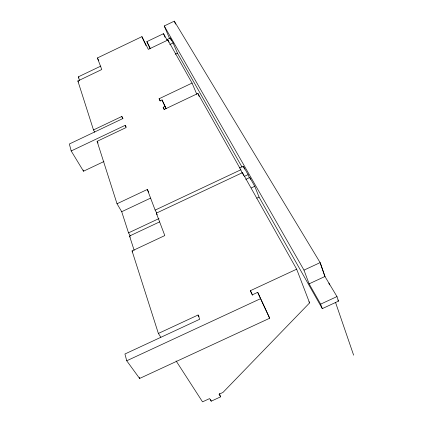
<?xml version="1.0" encoding="UTF-8"?>
<svg xmlns="http://www.w3.org/2000/svg" width="423" height="423" viewBox="0 0 423 423"><rect width="100%" height="100%" fill="white"/><g stroke="black" fill="none" stroke-linecap="round" stroke-linejoin="round"><path stroke-width="0.63" d="M160.798 337.2L158.376 333.451L132.061 250.929L164.811 235.563L156.309 213.166L242.427 172.669L296.671 269.187L309.594 302.9L222.969 392.433L219.035 394.247L220.616 396.848L211.22 401.178L209.597 398.593L202.522 401.85L176.095 360.904M94.747 132.177L93.483 129.946L77.864 80.957L101.774 69.52L97.39 57.967L141.911 36.658L148.33 49.38L167.889 40.032L192.074 83.072L196.811 94.303M169.612 38.593L164.235 25.967L174.302 21.15L320.148 262.614L324.954 276.494M150.07 48.719L146.871 41.634L163.511 33.676L167.127 40.137L166.911 39.625L170.295 38.007L173.118 42.966L177.427 53.134L242.083 167.17M79.54 80.613L78.324 76.849L100.833 66.083M169.697 44.6L173.118 42.966M175.17 54.213L177.427 53.134M93.483 129.946L121.835 116.468L123.019 118.736M160.195 101.065L159.111 98.744L192.074 83.072M166.191 108.7L162.02 99.944L160.116 100.848L159.111 98.744M103.958 161.517L83.495 171.215L71.196 150.969L125.224 125.303L126.123 127.016M164.261 109.615L163.172 107.278L165.102 106.363M130.21 235.685L128.529 232.872L121.708 211.712L117.023 203.759L97.11 141.324L126.091 127.561L125.224 125.303M242.22 173.266L240.814 169.797L197.911 93.457L164.209 109.462L163.172 107.278M117.023 203.759L147.315 189.472L148.774 192.185M121.708 211.712L150.509 198.144M239.439 168.005L243.304 166.186L248.121 174.625L249.311 177.618M156.632 212.832L155.146 210.099L240.814 169.797M244.193 176.47L248.121 174.625M128.529 232.872L158.99 218.559M245.811 179.352L249.755 177.496L254.773 186.289L259.061 197.118L322.289 308.626L338.511 301.128L336.972 296.586L320.639 304.142L309.102 283.844L303.984 270.123L164.235 25.967M134.144 250.289L129.544 236.018L159.582 221.906M251.331 187.902L254.773 186.289M256.803 198.176L259.061 197.118M158.376 333.451L198.091 314.998L199.027 316.653M252.52 295.296L250.379 290.696L296.671 269.187M303.984 270.123L320.148 262.614L324.949 276.494L336.983 296.586M198.091 314.998L199.725 319.254L124.933 353.998L126.726 360.782L139.606 378.463L269.684 318.233L257.702 292.33L252.335 294.82L250.379 290.696M126.726 360.782L260.737 298.585M309.102 283.844L324.949 276.494M353.623 355.167L335.502 302.334M132.061 250.929L132.716 252.002M129.544 236.018L130.221 237.144M337.84 300.007L338.511 301.128M97.11 141.324L98.067 143.006M308.959 301.752L309.594 302.9M77.864 80.957L78.451 82.025M78.324 76.849L78.953 78.001M156.309 213.166L157.203 214.81M97.39 57.967L98.829 60.764M146.871 41.634L150.44 48.624M269.684 318.233L260.854 299.251M162.02 99.944L166.107 108.732M257.702 292.33L260.594 298.675M141.911 36.658L144.655 42.697M144.925 43.283L145.998 45.642M163.511 33.676L165.039 37.235M167.889 40.032L168.851 42.289M170.295 38.007L171.304 40.386M197.911 93.457L199.164 96.444M174.302 21.15L175.545 24.174M242.427 172.669L243.6 175.566M243.548 166.784L244.499 169.163M249.755 177.496L250.474 179.294M121.835 116.468L122.67 118.646L69.351 143.994L71.196 150.969M147.315 189.472L155.146 210.099M219.378 393.522L220.616 396.848M320.639 304.142L322.289 308.626M210.659 399.603L211.22 401.178M328.883 283.056L329.522 284.922M83.162 170.03L83.495 171.215M139.267 377.242L139.606 378.463"/></g></svg>
